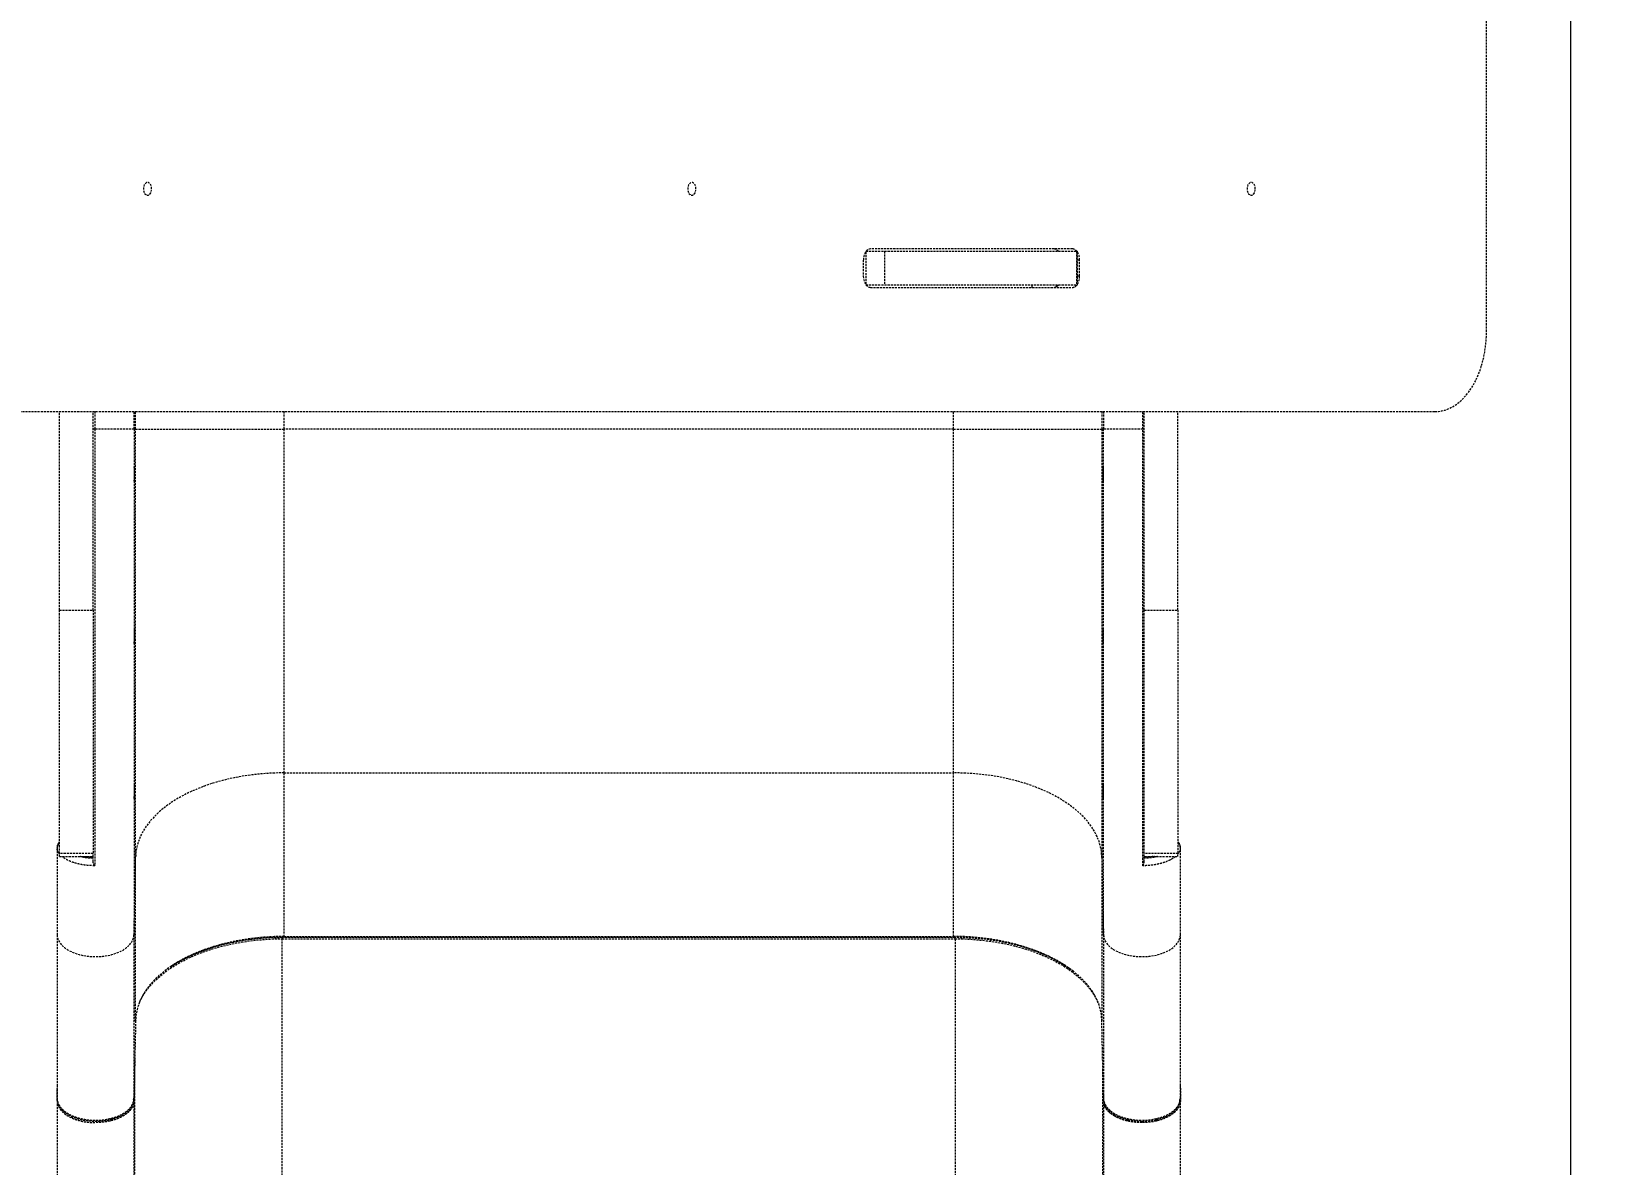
# Model space of a CAD drawing. Header units: millimetres. Extents: x -4585 to 3287, y -4875 to 2880.
# Drawn here: x 827 to 1817, y -1399 to -692 of the extents above; entities that cross this region are included whole.
import ezdxf

# ---------------------------------------------------------------- set-up
doc = ezdxf.new("R2010")
doc.units = ezdxf.units.MM
doc.linetypes.add('HIDDEN', pattern=[1.905, 1.27, -0.635])
for name, color, linetype in [('DIKOM_ОБЪЕКТ', 7, 'Continuous'), ('DIKOM_РАЗМЕР_ЗОНА', 7, 'Continuous'), ('DIKOM_РАЗМЕР_ОБЪЕКТА', 7, 'Continuous')]:
    doc.layers.add(name, color=color, linetype=linetype)
doc.styles.add('style1', font='arialbd.ttf', dxfattribs={"width": 0.8})
doc.dimstyles.new('1-50', dxfattribs={"dimtxt": 300, "dimasz": 200, "dimexe": 100, "dimexo": 0, "dimgap": 100, "dimtad": 1, "dimtxsty": 'style1', "dimcen": 200, "dimclrd": 7, "dimclre": 7, "dimclrt": 7, "dimadec": 1, "dimazin": 2, "dimtfac": 1, "dimtmove": 0, "dimatfit": 2, "dimfxl": 0, "dimlwd": 25, "dimlwe": 18, "dimarcsym": 0})

# ---------------------------------------------------------------- blocks, each defined once
blk = doc.blocks.new('*D4')
at = {"layer": 'Defpoints', "color": 0, "transparency": 16777216}
for p in [(830.37, 1380.22), (-2665.79, -2076.15), (1192.87, -2076.15)]:
    blk.add_point(p, dxfattribs=at)
at = {"layer": 'DIKOM_РАЗМЕР_ОБЪЕКТА', "color": 7, "lineweight": 18, "transparency": 16777216}
for p, q in [((830.37, 1380.22), (-2765.79, 1380.22)), ((1192.87, -2076.15), (-2765.79, -2076.15))]:
    blk.add_line(p, q, dxfattribs=at)
at = {"layer": 'DIKOM_РАЗМЕР_ОБЪЕКТА', "color": 7, "lineweight": 25, "transparency": 16777216}
blk.add_line((-2665.79, 1180.22), (-2665.79, -1876.15), dxfattribs=at)
at = {"layer": 'DIKOM_РАЗМЕР_ОБЪЕКТА', "color": 7, "transparency": 16777216}
for points in [[(-2699.12, 1180.22), (-2632.45, 1180.22), (-2665.79, 1380.22)], [(-2699.12, -1876.15), (-2632.45, -1876.15), (-2665.79, -2076.15)]]:
    blk.add_solid(points, dxfattribs=at)
at = {"layer": 'DIKOM_РАЗМЕР_ОБЪЕКТА', "color": 7, "transparency": 16777216, "insert": (-2918.96, -347.96), "char_height": 300, "attachment_point": 5, "rotation": 90, "style": 'style1'}
blk.add_mtext('3460', dxfattribs=at)
blk = doc.blocks.new('*D5')
at = {"layer": 'Defpoints', "color": 0, "transparency": 16777216}
for p in [(1786.15, 2879.61), (-4134.58, -4075.32), (1786.15, -4075.32)]:
    blk.add_point(p, dxfattribs=at)
at = {"layer": 'DIKOM_РАЗМЕР_ЗОНА', "color": 7, "lineweight": 18, "transparency": 16777216}
for p, q in [((1786.15, 2879.61), (-4234.58, 2879.61)), ((1786.15, -4075.32), (-4234.58, -4075.32))]:
    blk.add_line(p, q, dxfattribs=at)
at = {"layer": 'DIKOM_РАЗМЕР_ЗОНА', "color": 7, "lineweight": 25, "transparency": 16777216}
blk.add_line((-4134.58, 2679.61), (-4134.58, -3875.32), dxfattribs=at)
at = {"layer": 'DIKOM_РАЗМЕР_ЗОНА', "color": 7, "transparency": 16777216}
for points in [[(-4167.91, 2679.61), (-4101.24, 2679.61), (-4134.58, 2879.61)], [(-4167.91, -3875.32), (-4101.24, -3875.32), (-4134.58, -4075.32)]]:
    blk.add_solid(points, dxfattribs=at)
at = {"layer": 'DIKOM_РАЗМЕР_ЗОНА', "color": 7, "transparency": 16777216, "insert": (-4387.85, -597.85), "char_height": 300, "attachment_point": 5, "rotation": 90, "style": 'style1'}
blk.add_mtext('6960', dxfattribs=at)
blk = doc.blocks.new('*D6')
at = {"layer": 'Defpoints', "color": 0, "transparency": 16777216}
for p in [(1786.87, 89.91), (-2187.13, -162.46), (1786.87, -2650.25)]:
    blk.add_point(p, dxfattribs=at)
at = {"layer": 'DIKOM_РАЗМЕР_ОБЪЕКТА', "color": 7, "lineweight": 18, "transparency": 16777216}
for p, q in [((1786.87, 89.91), (1786.87, -2750.25)), ((-2187.13, -162.46), (-2187.13, -2750.25))]:
    blk.add_line(p, q, dxfattribs=at)
at = {"layer": 'DIKOM_РАЗМЕР_ОБЪЕКТА', "color": 7, "lineweight": 25, "transparency": 16777216}
blk.add_line((-1987.13, -2650.25), (1586.87, -2650.25), dxfattribs=at)
at = {"layer": 'DIKOM_РАЗМЕР_ОБЪЕКТА', "color": 7, "transparency": 16777216}
for points in [[(-1987.13, -2616.92), (-1987.13, -2683.59), (-2187.13, -2650.25)], [(1586.87, -2616.92), (1586.87, -2683.59), (1786.87, -2650.25)]]:
    blk.add_solid(points, dxfattribs=at)
at = {"layer": 'DIKOM_РАЗМЕР_ОБЪЕКТА', "color": 7, "transparency": 16777216, "insert": (-200.13, -2397.08), "char_height": 300, "attachment_point": 5, "style": 'style1'}
blk.add_mtext('4000', dxfattribs=at)
blk = doc.blocks.new('*D7')
at = {"layer": 'Defpoints', "color": 0, "transparency": 16777216}
for p in [(-3687.13, -720.86), (3286.87, -927.71), (3286.87, -4775.07)]:
    blk.add_point(p, dxfattribs=at)
at = {"layer": 'DIKOM_РАЗМЕР_ЗОНА', "color": 7, "lineweight": 18, "transparency": 16777216}
for p, q in [((-3687.13, -720.86), (-3687.13, -4875.07)), ((3286.87, -927.71), (3286.87, -4875.07))]:
    blk.add_line(p, q, dxfattribs=at)
at = {"layer": 'DIKOM_РАЗМЕР_ЗОНА', "color": 7, "lineweight": 25, "transparency": 16777216}
blk.add_line((-3487.13, -4775.07), (3086.87, -4775.07), dxfattribs=at)
at = {"layer": 'DIKOM_РАЗМЕР_ЗОНА', "color": 7, "transparency": 16777216}
for points in [[(-3487.13, -4741.73), (-3487.13, -4808.4), (-3687.13, -4775.07)], [(3086.87, -4741.73), (3086.87, -4808.4), (3286.87, -4775.07)]]:
    blk.add_solid(points, dxfattribs=at)
at = {"layer": 'DIKOM_РАЗМЕР_ЗОНА', "color": 7, "transparency": 16777216, "insert": (-110.81, -4521.9), "char_height": 300, "attachment_point": 5, "style": 'style1'}
blk.add_mtext('7000', dxfattribs=at)

msp = doc.modelspace()

# ---------------------------------------------------------------- linework, layer by layer
at = {"layer": 'DIKOM_ОБЪЕКТ', "color": 7, "linetype": 'HIDDEN', "lineweight": 15}
for p, q in [((1734.401, -878.885), (1734.401, 921.115)), ((1347.073, -829.088), (1347.073, -849.682)), ((1347.231, -828.885), (1358.788, -828.885)), ((1476.001, -827.385), (1350.014, -827.385)), ((1358.788, -828.885), (1358.788, -849.885)), ((1358.788, -828.885), (1478.48, -828.885)), ((1478.48, -828.885), (1478.48, -849.885)), ((1478.48, -828.885), (1479.202, -828.885)), ((1479.202, -849.885), (1479.202, -828.885)), ((1345.515, -834.385), (1345.515, -844.385)), ((1480.5, -834.385), (1479.202, -834.385)), ((1480.5, -844.385), (1480.5, -834.385)), ((1347.231, -849.885), (1358.788, -849.885)), ((1350.014, -851.385), (1476.001, -851.385)), ((1358.788, -849.885), (1478.48, -849.885)), ((1450.869, -851.385), (1450.869, -849.885)), ((1465.869, -849.885), (1465.869, -851.058)), ((1478.48, -849.885), (1479.202, -849.885)), ((1480.5, -844.385), (1479.202, -844.385)), ((795.931, -928.885), (1702.262, -928.885)), ((843.869, -1052.786), (843.869, -928.885)), ((864.869, -1052.786), (864.869, -928.885)), ((865.847, -928.885), (865.847, -939.84)), ((890.369, -939.84), (890.369, -928.885)), ((891.37, -939.84), (891.37, -928.885)), ((983.869, -928.885), (983.869, -939.84)), ((1401.869, -939.84), (1401.869, -928.885)), ((1494.367, -928.885), (1494.367, -939.84)), ((1495.369, -928.885), (1495.369, -939.84)), ((1519.89, -939.84), (1519.89, -928.885)), ((1520.869, -1052.786), (1520.869, -928.885)), ((1541.869, -1052.786), (1541.869, -928.885)), ((865.847, -939.84), (864.869, -939.84)), ((865.847, -939.84), (865.847, -1212.329)), ((890.369, -939.84), (865.847, -939.84)), ((890.369, -939.84), (890.369, -1255.307)), ((891.37, -939.84), (890.369, -939.84)), ((891.37, -1207.127), (891.37, -939.84)), ((891.37, -939.84), (983.869, -939.84)), ((983.869, -939.84), (983.869, -1154.358)), ((1401.869, -939.84), (983.869, -939.84)), ((1401.869, -939.84), (1494.367, -939.84)), ((1401.869, -1154.358), (1401.869, -939.84)), ((1495.369, -939.84), (1494.367, -939.84)), ((1494.367, -939.84), (1494.367, -1207.127)), ((1495.369, -1255.307), (1495.369, -939.84)), ((1519.89, -939.84), (1495.369, -939.84)), ((1519.89, -1212.329), (1519.89, -939.84)), ((1520.869, -939.84), (1519.89, -939.84)), ((843.869, -1052.786), (864.869, -1052.786)), ((843.869, -1204.646), (843.869, -1052.786)), ((864.869, -1052.786), (864.869, -1204.646)), ((1520.869, -1052.786), (1541.869, -1052.786)), ((1520.869, -1204.646), (1520.869, -1052.786)), ((1541.869, -1052.786), (1541.869, -1204.646)), ((983.869, -1154.358), (983.869, -1256.403)), ((983.869, -1154.358), (1401.869, -1154.358)), ((1401.869, -1256.403), (1401.869, -1154.358)), ((842.369, -1200.482), (842.369, -1201.047)), ((864.869, -1204.646), (843.869, -1204.646)), ((843.869, -1206.545), (843.869, -1204.646)), ((843.869, -1206.545), (864.869, -1206.545)), ((864.869, -1206.545), (864.869, -1204.646)), ((864.869, -1209.767), (864.869, -1207.021)), ((890.369, -1255.307), (891.37, -1207.127)), ((891.37, -1309.172), (891.37, -1207.127)), ((1494.367, -1207.127), (1495.369, -1255.307)), ((1494.367, -1207.127), (1494.367, -1309.172)), ((1541.869, -1204.646), (1520.869, -1204.646)), ((1520.869, -1206.545), (1520.869, -1204.646)), ((1520.869, -1206.545), (1541.869, -1206.545)), ((1520.869, -1209.767), (1520.869, -1207.023)), ((1541.869, -1206.545), (1541.869, -1204.646)), ((1543.369, -1201.047), (1543.369, -1200.482)), ((842.369, -1255.307), (842.369, -1349.51)), ((890.369, -1357.353), (890.369, -1255.307)), ((982.87, -1256.624), (982.87, -1257.163)), ((982.87, -1257.163), (982.87, -1257.91)), ((1402.867, -1257.163), (982.87, -1257.163)), ((982.87, -1413.21), (982.87, -1257.91)), ((982.87, -1257.91), (1402.867, -1257.91)), ((983.869, -1256.403), (1401.869, -1256.403)), ((983.869, -1256.403), (983.869, -1256.616)), ((983.869, -1256.616), (1401.869, -1256.616)), ((1401.869, -1256.616), (1401.869, -1256.403)), ((1402.867, -1257.163), (1402.867, -1256.633)), ((1402.867, -1257.91), (1402.867, -1257.163)), ((1402.867, -1257.91), (1402.867, -1413.21)), ((1495.369, -1255.307), (1495.369, -1357.353)), ((1543.369, -1349.51), (1543.369, -1255.307)), ((1492.22, -1298.111), (1492.298, -1298.297)), ((891.37, -1309.172), (890.369, -1357.353)), ((1495.369, -1357.353), (1494.367, -1309.172)), ((890.872, -1465.665), (890.872, -1333.138)), ((1494.865, -1333.138), (1494.865, -1465.665)), ((842.369, -1349.51), (842.369, -1351.148)), ((842.369, -1349.51), (842.369, -1357.353)), ((842.369, -1358.86), (842.369, -1351.148)), ((890.369, -1358.86), (890.4, -1355.85)), ((1495.337, -1355.85), (1495.369, -1358.86)), ((1543.369, -1351.148), (1543.369, -1349.51)), ((1543.369, -1357.353), (1543.369, -1349.51)), ((1543.369, -1351.148), (1543.369, -1358.86)), ((842.369, -1358.86), (842.369, -1514.159)), ((842.388, -1358.701), (842.393, -1358.974)), ((890.369, -1514.159), (890.369, -1358.86)), ((1495.369, -1358.86), (1495.369, -1514.159)), ((1543.369, -1514.159), (1543.369, -1358.86)), ((1519.369, -1371.878), (1519.369, -1372.625))]:
    msp.add_line(p, q, dxfattribs=at)
at = {"layer": 'DIKOM_ОБЪЕКТ', "color": 7, "linetype": 'HIDDEN', "lineweight": 15, "flags": 128}
for points in [[(901.349, -789.885), (901.284, -788.995), (901.094, -788.149), (900.788, -787.391), (900.381, -786.758), (899.893, -786.281), (899.35, -785.985), (898.777, -785.885), (898.205, -785.985), (897.662, -786.281), (897.174, -786.758), (896.767, -787.391), (896.461, -788.149), (896.271, -788.995), (896.206, -789.885), (896.271, -790.775), (896.461, -791.621), (896.767, -792.379), (897.174, -793.012), (897.662, -793.489), (898.205, -793.785), (898.777, -793.885), (899.35, -793.785), (899.893, -793.489), (900.381, -793.012), (900.788, -792.379), (901.094, -791.621), (901.284, -790.775), (901.349, -789.885)], [(1241.038, -789.885), (1240.974, -788.995), (1240.784, -788.149), (1240.477, -787.391), (1240.07, -786.758), (1239.583, -786.281), (1239.039, -785.985), (1238.467, -785.885), (1237.895, -785.985), (1237.351, -786.281), (1236.864, -786.758), (1236.457, -787.391), (1236.15, -788.149), (1235.96, -788.995), (1235.896, -789.885), (1235.96, -790.775), (1236.15, -791.621), (1236.457, -792.379), (1236.864, -793.012), (1237.351, -793.489), (1237.895, -793.785), (1238.467, -793.885), (1239.039, -793.785), (1239.583, -793.489), (1240.07, -793.012), (1240.477, -792.379), (1240.784, -791.621), (1240.974, -790.775), (1241.038, -789.885)], [(1590.119, -789.885), (1590.055, -788.995), (1589.865, -788.149), (1589.558, -787.391), (1589.151, -786.758), (1588.664, -786.281), (1588.12, -785.985), (1587.548, -785.885), (1586.976, -785.985), (1586.433, -786.281), (1585.945, -786.758), (1585.538, -787.391), (1585.232, -788.149), (1585.041, -788.995), (1584.977, -789.885), (1585.041, -790.775), (1585.232, -791.621), (1585.538, -792.379), (1585.945, -793.012), (1586.433, -793.489), (1586.976, -793.785), (1587.548, -793.885), (1588.12, -793.785), (1588.664, -793.489), (1589.151, -793.012), (1589.558, -792.379), (1589.865, -791.621), (1590.055, -790.775), (1590.119, -789.885)], [(1350.014, -827.385), (1349.233, -827.491), (1348.475, -827.807), (1347.765, -828.323), (1347.122, -829.023), (1346.568, -829.886), (1346.118, -830.885), (1345.786, -831.991), (1345.583, -833.169), (1345.515, -834.385)], [(1345.515, -844.385), (1345.583, -845.601), (1345.786, -846.779), (1346.118, -847.885), (1346.568, -848.885), (1347.122, -849.747), (1347.765, -850.447), (1348.475, -850.963), (1349.233, -851.279), (1350.014, -851.385)], [(1702.262, -928.885), (1704.364, -928.778), (1706.457, -928.457), (1708.532, -927.924), (1710.58, -927.181), (1712.593, -926.232), (1714.561, -925.079), (1716.477, -923.729), (1718.332, -922.186), (1720.118, -920.459), (1721.827, -918.553), (1723.453, -916.477), (1724.988, -914.24), (1726.426, -911.852), (1727.76, -909.323), (1728.985, -906.664), (1730.096, -903.885), (1731.087, -900.999), (1731.955, -898.019), (1732.696, -894.957), (1733.306, -891.826), (1733.784, -888.64), (1734.126, -885.411), (1734.333, -882.155), (1734.401, -878.885)], [(983.869, -1154.358), (978.08, -1154.462), (972.315, -1154.773), (966.595, -1155.291), (960.942, -1156.013), (955.38, -1156.937), (949.929, -1158.058), (944.611, -1159.373), (939.447, -1160.876), (934.457, -1162.562), (929.66, -1164.423), (925.077, -1166.453), (920.723, -1168.643), (916.617, -1170.986), (912.775, -1173.471), (909.211, -1176.089), (905.94, -1178.83), (902.975, -1181.683), (900.326, -1184.637), (898.005, -1187.68), (896.02, -1190.8), (894.38, -1193.986), (893.091, -1197.224), (892.157, -1200.502), (891.583, -1203.807), (891.37, -1207.127)], [(1494.367, -1207.127), (1494.155, -1203.807), (1493.58, -1200.502), (1492.647, -1197.224), (1491.357, -1193.986), (1489.717, -1190.8), (1487.732, -1187.68), (1485.411, -1184.637), (1482.763, -1181.683), (1479.797, -1178.83), (1476.526, -1176.089), (1472.962, -1173.471), (1469.12, -1170.986), (1465.014, -1168.643), (1460.661, -1166.453), (1456.077, -1164.423), (1451.281, -1162.562), (1446.291, -1160.876), (1441.126, -1159.373), (1435.809, -1158.058), (1430.358, -1156.937), (1424.795, -1156.013), (1419.142, -1155.291), (1413.422, -1154.773), (1407.657, -1154.462), (1401.869, -1154.358)], [(842.369, -1255.307), (842.558, -1257.032), (843.123, -1258.731), (844.054, -1260.375), (845.337, -1261.939), (846.952, -1263.399), (848.873, -1264.731), (851.07, -1265.914), (853.509, -1266.93), (856.15, -1267.763), (858.952, -1268.399), (861.871, -1268.829), (864.862, -1269.046), (867.876, -1269.046), (870.866, -1268.829), (873.785, -1268.399), (876.587, -1267.763), (879.228, -1266.93), (881.667, -1265.914), (883.864, -1264.731), (885.785, -1263.399), (887.4, -1261.939), (888.683, -1260.375), (889.615, -1258.731), (890.179, -1257.032), (890.369, -1255.307)], [(893.929, -1297.186), (895.509, -1294.134), (897.485, -1291.032), (899.795, -1288.007), (902.43, -1285.071), (905.38, -1282.235), (908.634, -1279.51), (912.179, -1276.908), (916, -1274.437), (920.084, -1272.109), (924.413, -1269.932), (928.971, -1267.914), (933.741, -1266.064), (938.703, -1264.389), (943.837, -1262.895), (949.125, -1261.588), (954.545, -1260.473), (960.076, -1259.556), (965.696, -1258.838), (971.383, -1258.323), (977.115, -1258.014), (982.87, -1257.91)], [(983.869, -1256.403), (978.08, -1256.507), (972.315, -1256.819), (966.595, -1257.337), (960.942, -1258.059), (955.38, -1258.982), (949.929, -1260.104), (944.611, -1261.419), (939.447, -1262.922), (934.457, -1264.607), (929.66, -1266.469), (925.077, -1268.499), (920.723, -1270.689), (916.617, -1273.031), (913.689, -1274.896)], [(982.87, -1257.163), (977.097, -1257.267), (971.346, -1257.577), (965.641, -1258.094), (960.003, -1258.814), (954.455, -1259.734), (949.018, -1260.853), (943.713, -1262.164), (938.562, -1263.662), (933.584, -1265.343), (928.8, -1267.199), (924.227, -1269.223), (919.884, -1271.407), (915.788, -1273.743), (914.196, -1274.734)], [(1476.593, -1278.187), (1476.526, -1278.135), (1472.962, -1275.516), (1469.12, -1273.031), (1465.014, -1270.689), (1460.661, -1268.499), (1456.077, -1266.469), (1451.281, -1264.607), (1446.291, -1262.922), (1441.126, -1261.419), (1435.809, -1260.104), (1430.358, -1258.982), (1424.795, -1258.059), (1419.142, -1257.337), (1413.422, -1256.819), (1407.657, -1256.507), (1401.869, -1256.403)], [(1470.675, -1274.188), (1469.95, -1273.743), (1465.853, -1271.407), (1461.51, -1269.223), (1456.938, -1267.199), (1452.153, -1265.343), (1447.175, -1263.662), (1442.024, -1262.164), (1436.72, -1260.853), (1431.283, -1259.734), (1425.734, -1258.814), (1420.096, -1258.094), (1414.391, -1257.577), (1408.64, -1257.267), (1402.867, -1257.163)], [(1402.867, -1257.91), (1408.622, -1258.014), (1414.354, -1258.323), (1420.042, -1258.838), (1425.662, -1259.556), (1431.192, -1260.473), (1436.612, -1261.588), (1441.9, -1262.895), (1447.035, -1264.389), (1451.997, -1266.064), (1456.766, -1267.914), (1461.324, -1269.932), (1465.654, -1272.109), (1469.737, -1274.437), (1473.558, -1276.908), (1477.103, -1279.51), (1480.357, -1282.235), (1483.307, -1285.071), (1485.942, -1288.007), (1488.252, -1291.032), (1490.228, -1294.134), (1491.861, -1297.301), (1492.22, -1298.111)], [(1495.369, -1255.307), (1495.558, -1257.032), (1496.123, -1258.731), (1497.054, -1260.375), (1498.337, -1261.939), (1499.952, -1263.399), (1501.873, -1264.731), (1504.07, -1265.914), (1506.509, -1266.93), (1509.15, -1267.763), (1511.952, -1268.399), (1514.872, -1268.829), (1517.862, -1269.046), (1520.876, -1269.046), (1523.866, -1268.829), (1526.785, -1268.399), (1529.587, -1267.763), (1532.228, -1266.93), (1534.667, -1265.914), (1536.864, -1264.731), (1538.785, -1263.399), (1540.4, -1261.939), (1541.683, -1260.375), (1542.615, -1258.731), (1543.179, -1257.032), (1543.369, -1255.307)], [(913.689, -1274.896), (912.775, -1275.516), (909.211, -1278.135), (905.94, -1280.876), (902.975, -1283.729), (900.326, -1286.682), (898.005, -1289.725), (896.02, -1292.846), (894.38, -1296.031), (893.091, -1299.27), (892.157, -1302.548), (891.583, -1305.853), (891.37, -1309.172)], [(1494.367, -1309.172), (1494.155, -1305.853), (1493.58, -1302.548), (1492.647, -1299.27), (1491.357, -1296.031), (1489.717, -1292.846), (1487.732, -1289.725), (1485.411, -1286.682), (1482.763, -1283.729), (1479.797, -1280.876), (1476.593, -1278.187)]]:
    msp.add_lwpolyline(points, dxfattribs=at)
at = {"layer": 'DIKOM_ОБЪЕКТ', "color": 7, "linetype": 'HIDDEN', "lineweight": 15}
for centre, radius, start, end in [((1464.301, -831.037), 3.685, 35.71677, 86.750539), ((1475.792, -831.036), 3.685, 35.716672, 86.750671), ((1471.489, -834.104), 9.016, 358.211332, 31.177616), ((1464.301, -847.734), 3.685, 273.249446, 324.283287), ((1475.792, -847.734), 3.685, 273.249314, 324.283385), ((1471.109, -844.561), 9.393, 329.503697, 1.072972), ((845.769, -1200.435), 3.4, 123.974476, 180), ((845.289, -1200.545), 2.921, 119.091245, 178.768651), ((845.289, -1201.109), 2.921, 119.089798, 178.770099), ((1539.969, -1200.435), 3.4, 0, 56.025524), ((1540.43, -1200.556), 2.939, 1.438709, 60.701394), ((1540.43, -1201.12), 2.939, 1.437136, 60.702968), ((1503.842, -1368.642), 1.445, 148.883256, 178.070711), ((1512.983, -1371.629), 2.799, 163.698472, 178.951791), ((1525.757, -1371.628), 2.797, 1.042092, 16.307645)]:
    msp.add_arc(centre, radius, start, end, dxfattribs=at)
for points, knots in [([(890.547, -972.33), (890.541, -972.28), (890.529, -972.181), (890.513, -971.405), (890.502, -970.262), (890.496, -968.836), (890.496, -967.299), (890.502, -965.821), (890.513, -964.57), (890.529, -963.686), (890.543, -963.365), (890.556, -963.303), (890.57, -963.502), (890.586, -964.249), (890.598, -965.399), (890.604, -966.823), (890.604, -968.361), (890.598, -969.839), (890.586, -971.091), (890.57, -971.971), (890.557, -972.303), (890.549, -972.325), (890.547, -972.33)], [0, 0, 0, 0, 0.0536921, 0.1073792, 0.16107, 0.2147547, 0.2684373, 0.3221171, 0.3757994, 0.429481, 0.4831765, 0.4999989, 0.5536914, 0.6073786, 0.6610678, 0.7147525, 0.7684355, 0.8221178, 0.8758001, 0.9294818, 0.9831691, 1, 1, 1, 1]), ([(1495.191, -972.33), (1495.185, -972.28), (1495.172, -972.181), (1495.156, -971.405), (1495.143, -970.262), (1495.135, -968.836), (1495.133, -967.299), (1495.137, -965.821), (1495.147, -964.57), (1495.162, -963.686), (1495.175, -963.365), (1495.189, -963.303), (1495.203, -963.502), (1495.22, -964.249), (1495.232, -965.399), (1495.24, -966.824), (1495.242, -968.361), (1495.238, -969.839), (1495.228, -971.091), (1495.214, -971.971), (1495.2, -972.303), (1495.193, -972.325), (1495.191, -972.33)], [0, 0, 0, 0, 0.0536921, 0.107388, 0.1610719, 0.214762, 0.2684441, 0.3221236, 0.3758055, 0.4294854, 0.4831725, 0.5000034, 0.5536958, 0.6073832, 0.6610743, 0.7147592, 0.7684417, 0.8221213, 0.8758031, 0.9294912, 0.9831776, 1, 1, 1, 1]), ([(890.537, -1073.723), (890.531, -1073.673), (890.519, -1073.574), (890.506, -1072.798), (890.498, -1071.655), (890.495, -1070.229), (890.498, -1068.692), (890.508, -1067.214), (890.522, -1065.963), (890.539, -1065.079), (890.553, -1064.758), (890.567, -1064.696), (890.58, -1064.895), (890.593, -1065.642), (890.602, -1066.792), (890.604, -1068.216), (890.601, -1069.754), (890.592, -1071.231), (890.577, -1072.484), (890.56, -1073.364), (890.546, -1073.696), (890.538, -1073.718), (890.537, -1073.723)], [0, 0, 0, 0, 0.0536914, 0.107385, 0.1610677, 0.2147531, 0.2684334, 0.3221135, 0.375798, 0.4294824, 0.4831778, 0.5000086, 0.5536917, 0.6073853, 0.661068, 0.7147534, 0.7684338, 0.8221139, 0.8757985, 0.9294817, 0.9831777, 1, 1, 1, 1]), ([(1495.201, -1073.723), (1495.195, -1073.673), (1495.183, -1073.573), (1495.165, -1072.798), (1495.15, -1071.655), (1495.139, -1070.229), (1495.133, -1068.691), (1495.134, -1067.214), (1495.141, -1065.962), (1495.153, -1065.078), (1495.165, -1064.758), (1495.179, -1064.696), (1495.193, -1064.895), (1495.211, -1065.642), (1495.226, -1066.792), (1495.237, -1068.216), (1495.242, -1069.754), (1495.241, -1071.232), (1495.234, -1072.484), (1495.222, -1073.364), (1495.21, -1073.696), (1495.203, -1073.718), (1495.201, -1073.723)], [0, 0, 0, 0, 0.053684, 0.1073792, 0.1610709, 0.2147583, 0.268443, 0.3221266, 0.375806, 0.4294851, 0.4831704, 0.4999926, 0.5536846, 0.6073808, 0.6610725, 0.7147598, 0.7684446, 0.8221261, 0.8758072, 0.929492, 0.9831778, 1, 1, 1, 1]), ([(890.527, -1170.361), (890.522, -1170.312), (890.511, -1170.212), (890.501, -1169.436), (890.495, -1168.294), (890.496, -1166.868), (890.503, -1165.331), (890.515, -1163.853), (890.531, -1162.601), (890.549, -1161.717), (890.563, -1161.396), (890.576, -1161.335), (890.588, -1161.533), (890.599, -1162.28), (890.604, -1163.43), (890.603, -1164.855), (890.596, -1166.392), (890.584, -1167.87), (890.568, -1169.122), (890.55, -1170.002), (890.536, -1170.335), (890.529, -1170.356), (890.527, -1170.361)], [0, 0, 0, 0, 0.0536907, 0.1073751, 0.1610613, 0.2147414, 0.2684225, 0.3221043, 0.3757911, 0.4294828, 0.4831705, 0.5000012, 0.5536919, 0.6073769, 0.6610623, 0.7147424, 0.7684231, 0.8221025, 0.8757894, 0.9294817, 0.9831694, 1, 1, 1, 1]), ([(1495.21, -1170.361), (1495.205, -1170.312), (1495.193, -1170.212), (1495.175, -1169.436), (1495.158, -1168.294), (1495.144, -1166.867), (1495.136, -1165.33), (1495.133, -1163.852), (1495.136, -1162.601), (1495.146, -1161.717), (1495.156, -1161.396), (1495.169, -1161.335), (1495.182, -1161.534), (1495.201, -1162.28), (1495.217, -1163.431), (1495.231, -1164.855), (1495.239, -1166.393), (1495.242, -1167.87), (1495.239, -1169.123), (1495.23, -1170.003), (1495.219, -1170.335), (1495.212, -1170.356), (1495.21, -1170.361)], [0, 0, 0, 0, 0.0536924, 0.1073809, 0.1610738, 0.2147644, 0.2684512, 0.3221354, 0.3758149, 0.4294926, 0.4831777, 0.5, 0.5536924, 0.6073814, 0.6610734, 0.714764, 0.7684508, 0.822135, 0.8758145, 0.9294928, 0.9831778, 1, 1, 1, 1]), ([(842.369, -1201.047), (842.369, -1207.247), (842.369, -1219.643), (842.369, -1237.748), (842.369, -1249.453), (842.369, -1255.307)], [0, 0, 0, 0, 0.3334163, 0.6665829, 1, 1, 1, 1]), ([(843.869, -1204.8), (843.551, -1204.412), (842.909, -1203.629), (842.476, -1202.356), (842.405, -1201.491), (842.369, -1201.047)], [0, 0, 0, 0, 0.3241155, 0.6531084, 1, 1, 1, 1]), ([(865.847, -1212.329), (864.352, -1212.276), (861.329, -1212.168), (857.828, -1211.63), (855.31, -1211.076), (853.671, -1210.637), (852.097, -1210.135), (850.598, -1209.571), (848.759, -1208.749), (846.93, -1207.769), (845.925, -1206.897), (845.519, -1206.545)], [0, 0, 0, 0, 0.1801799, 0.3645412, 0.4395545, 0.5152449, 0.5916066, 0.6686397, 0.7463414, 0.897555, 1, 1, 1, 1]), ([(864.869, -1207.69), (863.589, -1207.608), (861.041, -1207.445), (858.273, -1207.011), (856.933, -1206.619), (856.68, -1206.545)], [0, 0, 0, 0, 0.4503531, 0.8962055, 1, 1, 1, 1]), ([(858.447, -1206.545), (859.335, -1206.704), (861.401, -1207.074), (863.61, -1207.156), (864.869, -1207.204)], [0, 0, 0, 0, 0.4297755, 1, 1, 1, 1]), ([(865.068, -1207.031), (863.974, -1206.995), (862.06, -1206.931), (860.237, -1206.661), (859.455, -1206.545)], [0, 0, 0, 0, 0.5710133, 1, 1, 1, 1]), ([(1540.325, -1206.545), (1540.317, -1206.553), (1540.047, -1206.801), (1539.432, -1207.249), (1538.502, -1207.875), (1537.535, -1208.432), (1535.782, -1209.328), (1532.967, -1210.437), (1528.817, -1211.493), (1524.412, -1212.167), (1521.386, -1212.276), (1519.89, -1212.329)], [0, 0, 0, 0, 0.0023029, 0.0711499, 0.136238, 0.1975643, 0.2551314, 0.4476292, 0.6359372, 0.8200619, 1, 1, 1, 1]), ([(1526.133, -1206.545), (1525.912, -1206.591), (1524.981, -1206.782), (1523.127, -1206.942), (1521.51, -1207.001), (1520.669, -1207.031)], [0, 0, 0, 0, 0.1300909, 0.5478491, 1, 1, 1, 1]), ([(1529.057, -1206.545), (1528.804, -1206.619), (1527.464, -1207.011), (1524.696, -1207.445), (1522.149, -1207.608), (1520.869, -1207.69)], [0, 0, 0, 0, 0.1037945, 0.5496403, 1, 1, 1, 1]), ([(1527.29, -1206.545), (1526.402, -1206.704), (1524.336, -1207.074), (1522.128, -1207.156), (1520.869, -1207.204)], [0, 0, 0, 0, 0.4297717, 1, 1, 1, 1]), ([(1543.369, -1201.047), (1543.332, -1201.49), (1543.262, -1202.355), (1542.828, -1203.628), (1542.187, -1204.411), (1541.869, -1204.8)], [0, 0, 0, 0, 0.3466691, 0.6754354, 1, 1, 1, 1]), ([(1543.369, -1255.307), (1543.369, -1249.453), (1543.369, -1237.748), (1543.369, -1219.643), (1543.369, -1207.247), (1543.369, -1201.047)], [0, 0, 0, 0, 0.3334171, 0.6665837, 1, 1, 1, 1]), ([(865.847, -1212.329), (865.62, -1211.941), (865.268, -1211.338), (864.929, -1210.434), (864.887, -1209.973), (864.869, -1209.767)], [0, 0, 0, 0, 0.499495, 0.7762378, 1, 1, 1, 1]), ([(1519.89, -1212.329), (1520.117, -1211.941), (1520.469, -1211.338), (1520.808, -1210.434), (1520.85, -1209.973), (1520.869, -1209.767)], [0, 0, 0, 0, 0.4994914, 0.7762276, 1, 1, 1, 1]), ([(913.461, -1275.241), (913.973, -1274.89), (915.568, -1273.799), (918.468, -1272.08), (922.137, -1270.087), (925.999, -1268.218), (930.029, -1266.472), (934.216, -1264.856), (938.545, -1263.375), (942.999, -1262.034), (947.561, -1260.836), (952.209, -1259.786), (956.913, -1258.887), (961.629, -1258.144), (966.261, -1257.561), (970.583, -1257.147), (974.36, -1256.884), (977.848, -1256.718), (980.936, -1256.63), (983.004, -1256.621), (983.869, -1256.616)], [0, 0, 0, 0, 0.0299806, 0.0932206, 0.1564296, 0.2196038, 0.2827319, 0.3457977, 0.408783, 0.4716482, 0.5343427, 0.5967768, 0.6587955, 0.7200916, 0.7799701, 0.8364462, 0.8842041, 0.9224946, 0.9676069, 1, 1, 1, 1]), ([(1401.869, -1256.616), (1403.669, -1256.633), (1406.214, -1256.656), (1409.985, -1256.812), (1413.231, -1257.002), (1417.084, -1257.321), (1421.107, -1257.755), (1425.282, -1258.32), (1429.538, -1259.018), (1433.828, -1259.853), (1438.115, -1260.825), (1442.366, -1261.933), (1446.556, -1263.176), (1450.661, -1264.551), (1454.662, -1266.053), (1458.54, -1267.681), (1462.279, -1269.428), (1465.863, -1271.29), (1469.285, -1273.261), (1472.515, -1275.342), (1474.979, -1277.063), (1476.289, -1278.12), (1476.659, -1278.419)], [0, 0, 0, 0, 0.0619561, 0.0876112, 0.130101, 0.174249, 0.2215984, 0.2709693, 0.3218802, 0.3739478, 0.4268994, 0.4805359, 0.5347045, 0.5892932, 0.6442141, 0.6993986, 0.7547965, 0.8103693, 0.8660916, 0.9219444, 0.9779257, 1, 1, 1, 1]), ([(842.369, -1357.353), (842.371, -1357.491), (842.381, -1358.113), (842.534, -1359.132), (842.935, -1360.41), (843.499, -1361.588), (844.34, -1362.88), (845.535, -1364.258), (847.185, -1365.686), (848.711, -1366.702), (849.911, -1367.378), (850.669, -1367.771), (851.382, -1368.11), (852.046, -1368.402), (853.118, -1368.846), (854.811, -1369.449), (857.08, -1370.073), (859.308, -1370.53), (861.628, -1370.873), (863.957, -1371.075), (867.189, -1371.16), (871.082, -1370.944), (874.612, -1370.326), (876.994, -1369.707), (878.263, -1369.318), (879.409, -1368.918), (880.668, -1368.424), (881.919, -1367.855), (883.063, -1367.252), (883.984, -1366.712), (884.827, -1366.163), (885.619, -1365.585), (887.004, -1364.46), (888.162, -1363.217), (888.971, -1361.994), (889.336, -1361.364), (889.751, -1360.518), (890.243, -1359.144), (890.322, -1358.009), (890.369, -1357.353)], [0, 0, 0, 0, 0.0096014, 0.0431772, 0.0707185, 0.0996447, 0.1279018, 0.1663256, 0.2061393, 0.2465479, 0.2591758, 0.273104, 0.2871951, 0.2959848, 0.306436, 0.3398211, 0.3751775, 0.4064536, 0.433837, 0.4704415, 0.5000101, 0.562512, 0.6250973, 0.6458521, 0.666607, 0.6823439, 0.6992875, 0.7272849, 0.7457834, 0.761122, 0.7796698, 0.7965775, 0.8121567, 0.8752483, 0.8934841, 0.9029404, 0.9213342, 0.9544712, 1, 1, 1, 1]), ([(842.483, -1358.48), (842.481, -1358.482), (842.463, -1358.509), (842.435, -1358.563), (842.402, -1358.644), (842.375, -1358.743), (842.371, -1358.815), (842.369, -1358.86)], [0, 0, 0, 0, 0.0159627, 0.2317535, 0.4473743, 0.663068, 1, 1, 1, 1]), ([(842.369, -1358.86), (842.408, -1359.462), (842.488, -1360.666), (843.106, -1362.38), (844.002, -1363.932), (845.104, -1365.297), (846.349, -1366.494), (847.668, -1367.516), (849.147, -1368.476), (850.864, -1369.402), (852.884, -1370.28), (855.07, -1371.034), (857.501, -1371.685), (860.229, -1372.204), (863.246, -1372.558), (865.315, -1372.603), (866.369, -1372.625)], [0, 0, 0, 0, 0.083499, 0.1669984, 0.2418091, 0.3101677, 0.3753062, 0.4348695, 0.4865492, 0.5530082, 0.6220819, 0.6879372, 0.7557424, 0.8353605, 0.9162035, 1, 1, 1, 1]), ([(889.678, -1360.61), (889.661, -1360.714), (889.508, -1361.706), (888.363, -1363.502), (886.234, -1365.877), (883.254, -1367.946), (879.65, -1369.652), (875.528, -1370.916), (871.053, -1371.702), (866.383, -1371.965), (861.722, -1371.707), (857.24, -1370.923), (853.12, -1369.665), (849.51, -1367.961), (846.524, -1365.895), (844.387, -1363.521), (843.234, -1361.716), (843.079, -1360.717), (843.062, -1360.603)], [0, 0, 0, 0, 0.0082565, 0.0785787, 0.1485543, 0.2187529, 0.288957, 0.3589301, 0.4292868, 0.4995633, 0.5701957, 0.6401104, 0.7104333, 0.7804041, 0.8506086, 0.9208108, 0.9909774, 1, 1, 1, 1]), ([(890.369, -1358.86), (890.343, -1359.342), (890.297, -1360.226), (889.974, -1361.418), (889.597, -1362.356), (889.24, -1363.046), (888.899, -1363.614), (888.481, -1364.229), (887.903, -1364.96), (887.162, -1365.753), (886.333, -1366.518), (885.419, -1367.25), (884.5, -1367.891), (883.674, -1368.404), (882.542, -1369.049), (881.11, -1369.753), (879.196, -1370.517), (877.328, -1371.129), (874.644, -1371.827), (871.004, -1372.477), (867.943, -1372.575), (866.369, -1372.625)], [0, 0, 0, 0, 0.0669357, 0.1226538, 0.1671529, 0.2004255, 0.2224728, 0.2505325, 0.2921434, 0.3337517, 0.3753569, 0.4169754, 0.4586131, 0.4905247, 0.5139839, 0.5856435, 0.6402098, 0.6994331, 0.7566456, 0.8748467, 1, 1, 1, 1]), ([(890.369, -1358.86), (890.365, -1358.806), (890.358, -1358.699), (890.298, -1358.544), (890.207, -1358.4), (890.119, -1358.32), (890.076, -1358.28)], [0, 0, 0, 0, 0.2500579, 0.500105, 0.7501157, 1, 1, 1, 1]), ([(890.277, -1360.06), (890.309, -1359.79), (890.362, -1359.345), (890.35, -1358.895), (890.345, -1358.719)], [0, 0, 0, 0, 0.607098, 1, 1, 1, 1]), ([(1495.369, -1357.353), (1495.394, -1357.835), (1495.44, -1358.718), (1495.763, -1359.909), (1496.139, -1360.847), (1496.496, -1361.537), (1496.832, -1362.095), (1497.281, -1362.759), (1497.972, -1363.623), (1498.906, -1364.576), (1499.968, -1365.48), (1501.042, -1366.26), (1501.943, -1366.826), (1502.636, -1367.224), (1503.229, -1367.546), (1503.915, -1367.891), (1504.564, -1368.191), (1505.12, -1368.433), (1506.142, -1368.854), (1507.802, -1369.446), (1510.071, -1370.071), (1512.298, -1370.528), (1514.624, -1370.873), (1516.961, -1371.075), (1520.193, -1371.16), (1524.078, -1370.944), (1527.6, -1370.329), (1529.981, -1369.711), (1531.252, -1369.322), (1532.4, -1368.921), (1533.659, -1368.428), (1534.929, -1367.851), (1536.196, -1367.181), (1537.314, -1366.511), (1538.372, -1365.781), (1539.505, -1364.875), (1540.637, -1363.787), (1541.949, -1362.151), (1543.107, -1360.001), (1543.279, -1358.257), (1543.369, -1357.353)], [0, 0, 0, 0, 0.0334299, 0.0612698, 0.0835194, 0.1001758, 0.1112393, 0.1244893, 0.1495793, 0.177103, 0.2002062, 0.2251814, 0.2460592, 0.253415, 0.2642441, 0.2785498, 0.2896714, 0.2974322, 0.3063239, 0.3397665, 0.3750821, 0.4063579, 0.4337878, 0.4705907, 0.5002204, 0.5624753, 0.6249488, 0.6457194, 0.66649, 0.6822731, 0.6992317, 0.7271449, 0.7466528, 0.7677367, 0.791512, 0.8125423, 0.8451039, 0.8792276, 0.9373427, 1, 1, 1, 1]), ([(1495.369, -1358.86), (1495.372, -1358.806), (1495.38, -1358.699), (1495.44, -1358.544), (1495.53, -1358.4), (1495.618, -1358.32), (1495.662, -1358.28)], [0, 0, 0, 0, 0.2500656, 0.5000687, 0.7501155, 1, 1, 1, 1]), ([(1495.407, -1359.503), (1495.397, -1359.442), (1495.372, -1359.275), (1495.371, -1359.075), (1495.369, -1358.922), (1495.369, -1358.875), (1495.369, -1358.86)], [0, 0, 0, 0, 0.2839928, 0.7839228, 0.9274575, 1, 1, 1, 1]), ([(1502.398, -1368.594), (1501.858, -1368.265), (1500.777, -1367.609), (1499.381, -1366.517), (1498.263, -1365.452), (1497.422, -1364.459), (1496.733, -1363.476), (1496.173, -1362.457), (1495.774, -1361.432), (1495.506, -1360.466), (1495.441, -1359.839), (1495.407, -1359.503)], [0, 0, 0, 0, 0.1331198, 0.2662424, 0.3988902, 0.4999345, 0.5911611, 0.7113461, 0.8149947, 0.9006644, 1, 1, 1, 1]), ([(1502.605, -1367.896), (1501.564, -1367.23), (1499.484, -1365.901), (1497.388, -1363.507), (1496.232, -1361.709), (1496.078, -1360.714), (1496.061, -1360.603)], [0, 0, 0, 0, 0.3206389, 0.6403864, 0.9598986, 1, 1, 1, 1]), ([(1528.441, -1370.843), (1529.492, -1370.563), (1531.601, -1370.002), (1534.448, -1368.833), (1536.987, -1367.453), (1539.143, -1365.871), (1540.877, -1364.119), (1542.13, -1362.245), (1542.927, -1360.286), (1543.026, -1358.951), (1543.076, -1358.28)], [0, 0, 0, 0, 0.1243941, 0.2496222, 0.3742842, 0.4992301, 0.6248828, 0.7501809, 0.874546, 1, 1, 1, 1]), ([(1543.369, -1358.86), (1543.366, -1359.029), (1543.359, -1359.368), (1543.308, -1359.877), (1543.227, -1360.384), (1543.115, -1360.878), (1542.957, -1361.422), (1542.716, -1362.079), (1542.396, -1362.762), (1542.031, -1363.405), (1541.676, -1363.948), (1541.282, -1364.484), (1540.85, -1365.008), (1540.378, -1365.523), (1539.87, -1366.025), (1539.487, -1366.369), (1539.114, -1366.688), (1538.586, -1367.119), (1537.736, -1367.737), (1536.73, -1368.375), (1535.711, -1368.952), (1534.115, -1369.754), (1531.766, -1370.722), (1529.624, -1371.293), (1528.553, -1371.578)], [0, 0, 0, 0, 0.0313814, 0.0627596, 0.0941422, 0.1255169, 0.154792, 0.1962023, 0.2497586, 0.2855732, 0.3213799, 0.3571843, 0.3929968, 0.4288019, 0.4646151, 0.5004212, 0.5041884, 0.5357738, 0.5977958, 0.6498359, 0.69489, 0.7497217, 0.87486, 1, 1, 1, 1]), ([(1543.369, -1358.86), (1543.368, -1358.831), (1543.365, -1358.775), (1543.349, -1358.69), (1543.322, -1358.608), (1543.285, -1358.529), (1543.238, -1358.453), (1543.172, -1358.367), (1543.112, -1358.313), (1543.076, -1358.28)], [0, 0, 0, 0, 0.1323128, 0.2643887, 0.3965255, 0.5288403, 0.6610395, 0.7932028, 1, 1, 1, 1]), ([(1510.184, -1371.578), (1509.773, -1371.475), (1508.951, -1371.271), (1507.759, -1370.916), (1506.689, -1370.555), (1505.618, -1370.151), (1504.456, -1369.659), (1503.343, -1369.122), (1502.652, -1368.736), (1502.398, -1368.594)], [0, 0, 0, 0, 0.1425611, 0.2851234, 0.4276787, 0.537586, 0.6931586, 0.8869828, 1, 1, 1, 1]), ([(1510.296, -1370.843), (1508.891, -1370.462), (1506.074, -1369.698), (1503.763, -1368.497), (1502.605, -1367.896)], [0, 0, 0, 0, 0.4989542, 1, 1, 1, 1]), ([(1519.369, -1372.625), (1518.921, -1372.621), (1518.025, -1372.613), (1516.686, -1372.546), (1515.456, -1372.448), (1514.197, -1372.31), (1512.796, -1372.111), (1511.409, -1371.858), (1510.514, -1371.653), (1510.184, -1371.578)], [0, 0, 0, 0, 0.1425619, 0.285121, 0.4276851, 0.5375903, 0.6931653, 0.8869876, 1, 1, 1, 1]), ([(1519.369, -1371.878), (1517.815, -1371.835), (1514.702, -1371.747), (1511.767, -1371.145), (1510.296, -1370.843)], [0, 0, 0, 0, 0.4989557, 1, 1, 1, 1]), ([(1519.369, -1371.878), (1520.928, -1371.834), (1524.041, -1371.747), (1526.976, -1371.144), (1528.441, -1370.843)], [0, 0, 0, 0, 0.501041, 1, 1, 1, 1]), ([(1528.553, -1371.578), (1528.136, -1371.672), (1527.303, -1371.861), (1526.021, -1372.093), (1524.82, -1372.272), (1523.564, -1372.421), (1522.137, -1372.545), (1520.688, -1372.616), (1519.724, -1372.623), (1519.369, -1372.625)], [0, 0, 0, 0, 0.1425597, 0.2851235, 0.4276771, 0.5375866, 0.6931675, 0.8869915, 1, 1, 1, 1])]:
    msp.add_open_spline(points, degree=3, knots=knots, dxfattribs=at)

# ---------------------------------------------------------------- dimensions: what is measured, and where the dimension line sits
at = {"layer": 'DIKOM_РАЗМЕР_ЗОНА'}
dim = msp.add_linear_dim(base=(-4134.577, -4075.32), p1=(1786.151, 2879.614), p2=(1786.151, -4075.32), angle=90, text='6960', dimstyle='1-50', dxfattribs=at)
dim.commit()
dim.dimension.update_dxf_attribs({"geometry": '*D5', "text_midpoint": (-4134.577, -597.853), "dimtype": 160})
dim = msp.add_linear_dim(base=(3286.869, -4775.068), p1=(-3687.131, -720.863), p2=(3286.869, -927.711), text='7000', dimstyle='1-50', dxfattribs=at)
dim.commit()
dim.dimension.update_dxf_attribs({"geometry": '*D7', "text_midpoint": (-110.806, -4775.068), "dimtype": 160})
at = {"layer": 'DIKOM_РАЗМЕР_ОБЪЕКТА'}
dim = msp.add_linear_dim(base=(-2665.788, -2076.15), p1=(830.369, 1380.225), p2=(1192.869, -2076.15), angle=90, text='3460', dimstyle='1-50', dxfattribs=at)
dim.commit()
dim.dimension.update_dxf_attribs({"geometry": '*D4', "text_midpoint": (-2665.788, -347.963), "dimtype": 160})
dim = msp.add_linear_dim(base=(1786.869, -2650.254), p1=(-2187.131, -162.46), p2=(1786.869, 89.913), text='4000', dimstyle='1-50', dxfattribs=at)
dim.commit()
dim.dimension.update_dxf_attribs({"geometry": '*D6', "text_midpoint": (-200.131, -2650.254), "dimtype": 160})

doc.saveas('drawing.dxf')
